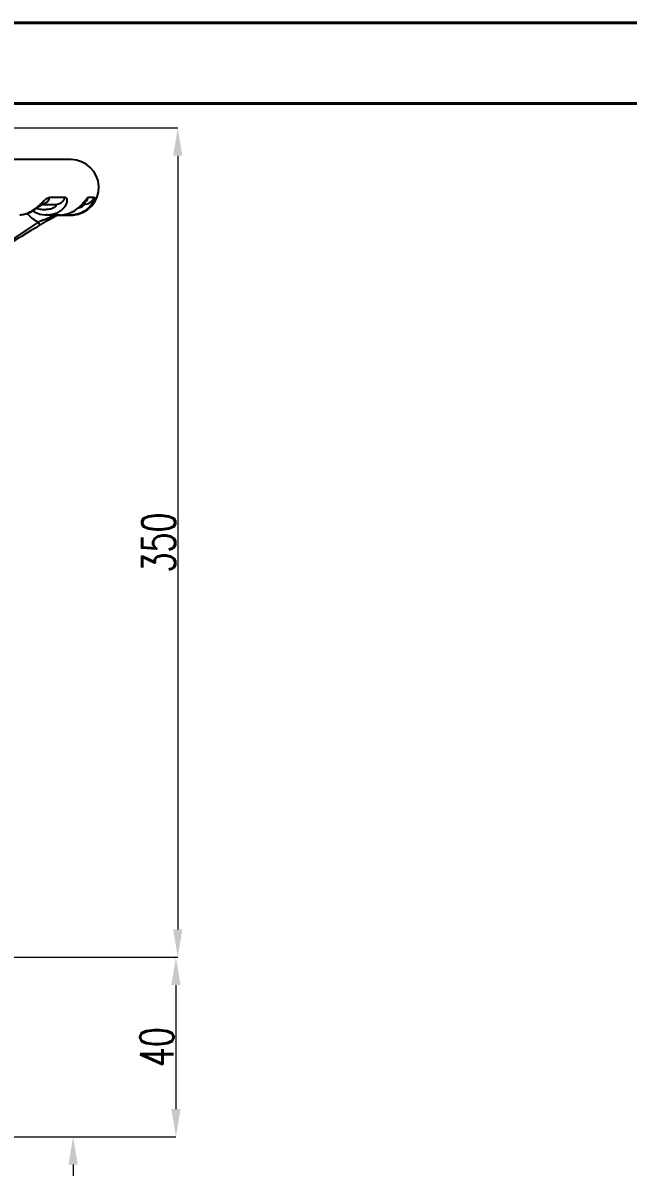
# Model space of a CAD drawing. Header units: millimetres. Extents: x 2016 to 4452, y 736 to 2459.
# Drawn here: x 2909.5 to 3127.5, y 2047.1 to 2459.3 of the extents above; entities that cross this region are included whole.
import ezdxf

# ---------------------------------------------------------------- set-up
doc = ezdxf.new("R2010")
doc.units = ezdxf.units.MM
for name, color, linetype, lineweight in [('AM_5', 3, 'Continuous', 25), ('AM_BOR', 7, 'Continuous', 50), ('粗实线', 7, 'Continuous', 40)]:
    doc.layers.add(name, color=color, linetype=linetype, lineweight=lineweight)
doc.styles.add('SLDTEXTSTYLE1', font='txt.shx', dxfattribs={"width": 0.7, "bigfont": 'gbcbig.shx'})
doc.dimstyles.new('SLDDIMSTYLE12$0', dxfattribs={"dimtxt": 12, "dimasz": 10, "dimexe": 0, "dimexo": 0.0625, "dimgap": 0.875, "dimtad": 1, "dimdec": 1, "dimlfac": 1.8, "dimrnd": 1e-09, "dimzin": 12, "dimdsep": 46, "dimtxsty": 'SLDTEXTSTYLE1', "dimcen": 0.09, "dimdle": 8.16, "dimclrd": 3, "dimclre": 3, "dimadec": 0, "dimazin": 3, "dimtfac": 1, "dimtdec": 1, "dimtofl": 0, "dimtmove": 0, "dimatfit": 3, "dimfxl": 0, "dimfrac": 2, "dimtolj": 1, "dimlwd": 5, "dimlwe": 5, "dimarcsym": 0})

# ---------------------------------------------------------------- blocks, each defined once
blk = doc.blocks.new('*D70')
at = {"layer": 'AM_5', "color": 3, "lineweight": 5, "transparency": 16777216}
blk.add_line((2781.41, 2421.44), (2965.31, 2421.44), dxfattribs=at)
at = {"layer": 'AM_5', "color": 3, "linetype": 'Continuous', "lineweight": 5, "transparency": 16777216}
for p, q in [((2965.31, 2411.44), (2965.31, 2132.7)), ((2828.48, 2122.7), (2965.31, 2122.7))]:
    blk.add_line(p, q, dxfattribs=at)
at = {"layer": 'AM_5', "color": 3, "transparency": 16777216}
for points in [[(2963.64, 2411.44), (2966.97, 2411.44), (2965.31, 2421.44)], [(2963.64, 2132.7), (2966.97, 2132.7), (2965.31, 2122.7)]]:
    blk.add_solid(points, dxfattribs=at)
at = {"layer": 'Defpoints', "color": 0, "transparency": 16777216}
for p in [(2781.35, 2421.44), (2828.42, 2122.7), (2965.31, 2122.7)]:
    blk.add_point(p, dxfattribs=at)
at = {"layer": 'AM_5', "color": 0, "transparency": 16777216, "insert": (2958.43, 2272.07), "char_height": 12, "attachment_point": 5, "rotation": 90, "style": 'SLDTEXTSTYLE1'}
blk.add_mtext('\\A1;350', dxfattribs=at)
blk = doc.blocks.new('*D71')
at = {"layer": 'AM_5', "color": 3, "lineweight": 5, "transparency": 16777216}
blk.add_line((2828.3, 2122.7), (2964.65, 2122.7), dxfattribs=at)
at = {"layer": 'AM_5', "color": 3, "linetype": 'Continuous', "lineweight": 5, "transparency": 16777216}
for p, q in [((2964.65, 2112.7), (2964.65, 2067.99)), ((2842.59, 2057.99), (2964.65, 2057.99))]:
    blk.add_line(p, q, dxfattribs=at)
at = {"layer": 'AM_5', "color": 3, "transparency": 16777216}
for points in [[(2962.99, 2112.7), (2966.32, 2112.7), (2964.65, 2122.7)], [(2962.99, 2067.99), (2966.32, 2067.99), (2964.65, 2057.99)]]:
    blk.add_solid(points, dxfattribs=at)
at = {"layer": 'Defpoints', "color": 0, "transparency": 16777216}
for p in [(2828.24, 2122.7), (2842.52, 2057.99), (2964.65, 2057.99)]:
    blk.add_point(p, dxfattribs=at)
at = {"layer": 'AM_5', "color": 0, "transparency": 16777216, "insert": (2957.78, 2090.35), "char_height": 12, "attachment_point": 5, "rotation": 90, "style": 'SLDTEXTSTYLE1'}
blk.add_mtext('\\A1;40', dxfattribs=at)
blk = doc.blocks.new('*D79')
at = {"layer": 'AM_5', "color": 3, "lineweight": 5, "transparency": 16777216}
blk.add_line((2842.59, 2057.99), (2927.62, 2057.99), dxfattribs=at)
at = {"layer": 'AM_5', "color": 3, "linetype": 'Continuous', "lineweight": 5, "transparency": 16777216}
for p, q in [((2927.62, 2047.99), (2927.62, 1674.99)), ((2828.09, 1664.99), (2927.62, 1664.99))]:
    blk.add_line(p, q, dxfattribs=at)
at = {"layer": 'AM_5', "color": 3, "transparency": 16777216}
for points in [[(2925.96, 2047.99), (2929.29, 2047.99), (2927.62, 2057.99)], [(2925.96, 1674.99), (2929.29, 1674.99), (2927.62, 1664.99)]]:
    blk.add_solid(points, dxfattribs=at)
at = {"layer": 'Defpoints', "color": 0, "transparency": 16777216}
for p in [(2842.52, 2057.99), (2828.02, 1664.99), (2927.62, 1664.99)]:
    blk.add_point(p, dxfattribs=at)
at = {"layer": 'AM_5', "color": 0, "transparency": 16777216, "insert": (2920.75, 1861.49), "char_height": 12, "attachment_point": 5, "rotation": 90, "style": 'SLDTEXTSTYLE1'}
blk.add_mtext('\\A1;393', dxfattribs=at)
blk = doc.blocks.new('rA3')
at = {"layer": '粗实线'}
for p, q in [((753.384, 421.26), (333.384, 421.26)), ((748.384, 416.26), (358.384, 416.26))]:
    blk.add_line(p, q, dxfattribs=at)
blk = doc.blocks.new('图框')
at = {"layer": 'AM_BOR', "xscale": 5.80078125, "yscale": 5.80078125, "zscale": 5.80078125}
blk.add_blockref('rA3', (20358.18, 2244.14), dxfattribs=at)

msp = doc.modelspace()

# ---------------------------------------------------------------- linework, layer by layer
at = {"color": 7, "linetype": 'Continuous', "lineweight": 25}
for p, q in [((2916.52, 2393.899), (2921.239, 2393.889)), ((2930.891, 2393.868), (2931.486, 2393.867)), ((2931.486, 2393.867), (2930.891, 2393.868)), ((2892.263, 2372.178), (2915.115, 2387.512)), ((2918.051, 2390.107), (2917.744, 2390.135)), ((2918.229, 2390.09), (2918.051, 2390.107)), ((2918.757, 2390.042), (2918.229, 2390.09)), ((2918.641, 2390.114), (2918.947, 2390.053)), ((2918.757, 2390.042), (2918.641, 2390.114)), ((2924.704, 2390.28), (2926.492, 2390.013)), ((2926.836, 2390.013), (2925.217, 2390.148)), ((2925.537, 2390.1), (2926.063, 2390.099)), ((2926.248, 2390.037), (2926.333, 2390.037)), ((2927.086, 2390.03), (2927.154, 2390.096)), ((2927.154, 2390.096), (2927.269, 2390.042))]:
    msp.add_line(p, q, dxfattribs=at)
at = {"color": 7, "linetype": 'Continuous', "lineweight": 25, "flags": 128}
for points in [[(2926.879, 2410.013), (2926.69, 2410.013), (2926.125, 2410.014), (2925.185, 2410.016), (2923.872, 2410.019), (2922.189, 2410.023), (2920.14, 2410.027), (2917.73, 2410.032), (2914.965, 2410.038), (2911.85, 2410.045), (2908.394, 2410.052), (2904.605, 2410.061), (2900.491, 2410.069), (2896.062, 2410.079), (2891.328, 2410.089), (2886.301, 2410.1), (2880.993, 2410.111), (2875.415, 2410.123), (2869.582, 2410.136), (2863.506, 2410.149), (2857.202, 2410.162), (2856.815, 2410.163)], [(2926.879, 2410.013), (2926.703, 2410.013), (2926.174, 2410.014), (2925.295, 2410.016), (2924.067, 2410.018), (2922.492, 2410.022), (2920.575, 2410.026), (2918.319, 2410.031), (2915.729, 2410.036), (2912.812, 2410.042), (2909.573, 2410.049), (2906.019, 2410.057)], [(2919.27, 2396.469), (2920.008, 2396.468), (2920.73, 2396.466), (2921.436, 2396.465), (2922.127, 2396.463), (2922.801, 2396.462), (2923.46, 2396.46), (2924.103, 2396.459), (2924.73, 2396.458)], [(2933.185, 2396.44), (2933.498, 2396.439), (2933.793, 2396.438), (2934.072, 2396.438), (2934.333, 2396.437), (2934.578, 2396.437), (2934.805, 2396.436), (2935.015, 2396.436), (2935.208, 2396.435)], [(2918.881, 2390.029), (2918.908, 2390.029), (2919.504, 2390.028), (2920.078, 2390.027), (2920.629, 2390.026), (2921.157, 2390.025), (2921.662, 2390.023), (2922.144, 2390.022), (2922.602, 2390.021)], [(2923.43, 2390.02), (2923.852, 2390.019), (2924.762, 2390.017), (2925.508, 2390.016), (2926.088, 2390.014), (2926.504, 2390.013), (2926.524, 2390.013)], [(2926.485, 2390.013), (2926.567, 2390.013), (2926.638, 2390.013), (2926.699, 2390.013), (2926.748, 2390.013), (2926.787, 2390.013), (2926.814, 2390.013), (2926.831, 2390.013), (2926.836, 2390.013)]]:
    msp.add_lwpolyline(points, dxfattribs=at)
at = {"color": 7, "linetype": 'Continuous', "lineweight": 25}
for centre, radius, start, end in [((2926.857, 2400.013), 10, 274.38231, 89.87751), ((2915.711, 2397.608), 3.737, 281.75509, 342.25437), ((2921.171, 2397.638), 3.75, 271.03871, 341.65604), ((2929.468, 2397.827), 3.968, 294.95163, 339.53502), ((2931.489, 2397.845), 3.978, 269.96866, 339.24884), ((2911.936, 2385.615), 3.702, 11.90683, 30.83204), ((2926.857, 2400.013), 10, 269.87751, 273.21723)]:
    msp.add_arc(centre, radius, start, end, dxfattribs=at)
for points, knots in [([(2908.366, 2390.072), (2908.933, 2390.145), (2910.038, 2390.288), (2911.711, 2390.926), (2913.032, 2391.675), (2914.032, 2392.385), (2914.739, 2392.945), (2915.414, 2393.531), (2916.29, 2394.342), (2917.296, 2395.316), (2918.391, 2396.266), (2918.977, 2396.401), (2919.27, 2396.469)], [0, 0, 0, 0, 0.12809559, 0.24966876, 0.38015048, 0.4411948, 0.49971785, 0.5635707, 0.62458364, 0.74964208, 0.87501071, 1, 1, 1, 1]), ([(2924.73, 2396.458), (2924.928, 2396.393), (2925.223, 2396.296), (2925.391, 2395.772), (2925.423, 2395.294), (2925.348, 2394.735), (2925.17, 2394.145), (2924.885, 2393.534), (2924.39, 2392.753), (2923.711, 2392.015), (2922.881, 2391.374), (2921.953, 2390.817), (2920.655, 2390.278), (2919.526, 2390.13), (2918.947, 2390.053)], [0, 0, 0, 0, 0.124469, 0.1859179, 0.249896, 0.31111, 0.3751779, 0.4362152, 0.5000928, 0.6195356, 0.6833787, 0.7502352, 0.8717997, 1, 1, 1, 1]), ([(2923.31, 2390.046), (2923.923, 2390.125), (2925.117, 2390.277), (2926.868, 2390.923), (2928.208, 2391.674), (2929.183, 2392.384), (2929.852, 2392.942), (2930.469, 2393.526), (2931.231, 2394.332), (2932.028, 2395.297), (2932.762, 2396.238), (2933.044, 2396.372), (2933.185, 2396.44)], [0, 0, 0, 0, 0.1281848, 0.2496943, 0.3801403, 0.4411842, 0.4997204, 0.5635686, 0.6245937, 0.7496429, 0.875004, 1, 1, 1, 1]), ([(2935.208, 2396.435), (2935.248, 2396.369), (2935.327, 2396.236), (2935.101, 2395.46), (2934.761, 2394.734), (2934.419, 2394.148), (2933.986, 2393.541), (2933.319, 2392.765), (2932.495, 2392.029), (2931.54, 2391.387), (2930.501, 2390.828), (2929.083, 2390.282), (2927.885, 2390.124), (2927.269, 2390.043)], [0, 0, 0, 0, 0.1245156, 0.2495944, 0.3108279, 0.374896, 0.4359736, 0.4998758, 0.6193832, 0.6832396, 0.7500985, 0.8716543, 1, 1, 1, 1]), ([(2909.654, 2390.295), (2909.83, 2390.314), (2910.638, 2390.401), (2912.206, 2391.069), (2913.808, 2391.984), (2915.083, 2392.906), (2915.792, 2393.451), (2916.266, 2393.804), (2916.505, 2393.967), (2916.517, 2393.977), (2916.523, 2393.982)], [0, 0, 0, 0, 0.0570143, 0.2628766, 0.5254855, 0.6283987, 0.7703269, 0.848121, 0.9294361, 1, 1, 1, 1]), ([(2911.123, 2390.704), (2911.415, 2390.32), (2912.482, 2388.917), (2914.007, 2388.104), (2915.115, 2387.512)], [0, 0, 0, 0, 0.2731725, 1, 1, 1, 1]), ([(2913.059, 2391.624), (2913.639, 2391.272), (2915.24, 2390.304), (2917.112, 2390.137), (2918.305, 2390.031)], [0, 0, 0, 0, 0.3626362, 1, 1, 1, 1]), ([(2921.239, 2393.889), (2921.348, 2393.865), (2921.566, 2393.817), (2921.563, 2393.458), (2921.212, 2393.018), (2920.378, 2392.49), (2918.975, 2392.064), (2917.162, 2391.925), (2915.594, 2392.009), (2914.661, 2392.294), (2914.353, 2392.389)], [0, 0, 0, 0, 0.0910879, 0.1823679, 0.2691451, 0.3640862, 0.5457592, 0.7280061, 0.9102507, 1, 1, 1, 1]), ([(2926.935, 2391.02), (2927.035, 2391.056), (2927.752, 2391.314), (2928.824, 2392.06), (2930.026, 2393.008), (2930.763, 2393.725), (2931.065, 2394.053), (2931.165, 2394.173), (2931.137, 2394.179), (2931.13, 2394.18)], [0, 0, 0, 0, 0.04742638, 0.33805218, 0.580682, 0.7823519, 0.87500407, 0.96508418, 1, 1, 1, 1]), ([(2931.486, 2393.867), (2931.511, 2393.843), (2931.56, 2393.796), (2931.317, 2393.436), (2930.761, 2393.002), (2930.038, 2392.601), (2929.448, 2392.459), (2929.182, 2392.395)], [0, 0, 0, 0, 0.2059324, 0.4122991, 0.608486, 0.8231296, 1, 1, 1, 1]), ([(2921.761, 2390.027), (2920.654, 2389.618), (2918.79, 2388.929), (2916.541, 2388.106), (2915.475, 2387.662), (2915.115, 2387.512)], [0, 0, 0, 0, 0.492155, 0.828466, 1, 1, 1, 1]), ([(2922.197, 2390.05), (2921.07, 2389.464), (2919.388, 2388.59), (2917.138, 2387.33), (2916.09, 2386.699), (2915.558, 2386.379)], [0, 0, 0, 0, 0.49999808, 0.74615361, 1, 1, 1, 1]), ([(2923.117, 2390.035), (2922.483, 2390.035), (2921.213, 2390.037), (2919.576, 2390.04), (2918.757, 2390.042)], [0, 0, 0, 0, 0.4994059, 1, 1, 1, 1]), ([(2918.947, 2390.053), (2919.765, 2390.052), (2921.404, 2390.049), (2922.674, 2390.047), (2923.31, 2390.046)], [0, 0, 0, 0, 0.4994045, 1, 1, 1, 1]), ([(2927.086, 2390.03), (2926.165, 2389.984), (2925.236, 2389.937), (2924.384, 2390.244), (2924.377, 2390.246)], [0, 0, 0, 0, 0.99151689, 1, 1, 1, 1]), ([(2926.498, 2390.036), (2926.663, 2390.036), (2926.907, 2390.035), (2927.003, 2390.034), (2927.035, 2390.034)], [0, 0, 0, 0, 0.67522146, 1, 1, 1, 1]), ([(2927.422, 2390.031), (2927.433, 2390.031), (2927.479, 2390.03), (2927.256, 2390.03), (2927.086, 2390.03)], [0, 0, 0, 0, 0.2371963, 1, 1, 1, 1]), ([(2927.269, 2390.043), (2927.491, 2390.043), (2927.727, 2390.043), (2927.631, 2390.044), (2927.626, 2390.044)], [0, 0, 0, 0, 0.9381848, 1, 1, 1, 1]), ([(2915.558, 2386.379), (2914.468, 2385.708), (2909.014, 2382.355), (2901.245, 2377.619), (2894.535, 2373.554), (2892.263, 2372.178)], [0, 0, 0, 0, 0.1418804, 0.7094415, 1, 1, 1, 1])]:
    msp.add_open_spline(points, degree=3, knots=knots, dxfattribs=at)

# ---------------------------------------------------------------- block references
at = {"layer": '粗实线', "linetype": 'ByBlock'}
msp.add_blockref('图框', (-20276.401, -2228.508), dxfattribs=at)

# ---------------------------------------------------------------- dimensions: what is measured, and where the dimension line sits
at = {"layer": 'AM_5'}
for base, p1, p2, text, picture, middle in [((2965.307, 2122.703), (2781.351, 2421.443), (2828.419, 2122.703), '350', '*D70', (2958.432, 2272.073)), ((2964.654, 2057.989), (2828.24, 2122.703), (2842.524, 2057.989), '40', '*D71', (2957.779, 2090.346))]:
    dim = msp.add_linear_dim(base=base, p1=p1, p2=p2, angle=90, text=text, dimstyle='SLDDIMSTYLE12$0', override={"dimlfac": 1, "dimpost": ''}, dxfattribs=at)
    dim.commit()
    dim.dimension.update_dxf_attribs({"geometry": picture, "text_midpoint": middle})
dim = msp.add_linear_dim(base=(2927.623, 1664.989), p1=(2842.524, 2057.989), p2=(2828.024, 1664.989), angle=90, dimstyle='SLDDIMSTYLE12$0', override={"dimlfac": 1, "dimpost": ''}, dxfattribs=at)
dim.commit()
dim.dimension.update_dxf_attribs({"geometry": '*D79', "text_midpoint": (2920.748, 1861.489)})

doc.saveas('drawing.dxf')
